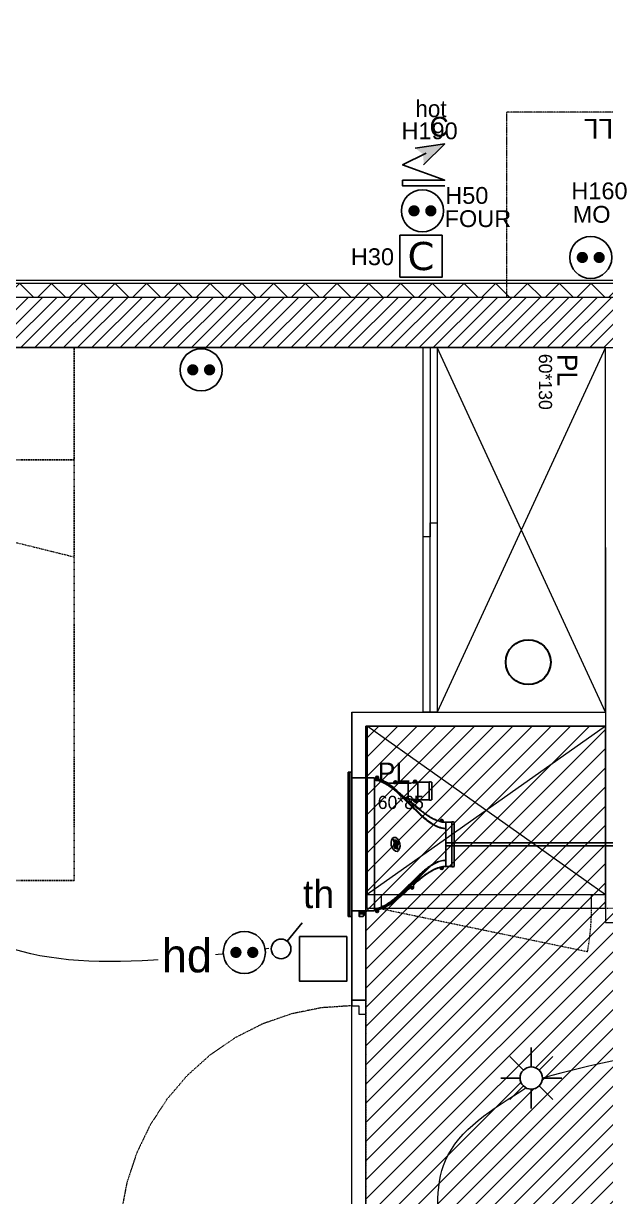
# Model space of a CAD drawing. Header units: centimetres. Extents: x 2191 to 12545, y -680 to 18662.
# Drawn here: x 8053.5 to 8261, y 7758.7 to 8177 of the extents above; entities that cross this region are included whole.
import ezdxf

# ---------------------------------------------------------------- set-up
doc = ezdxf.new("R2010")
doc.units = ezdxf.units.CM
for name, pattern in [('Style de ligne -1', [0.41664, 0.20828, -0.20836]), ('Style de ligne -13', [0.147638, 0.098425, -0.049213]), ('Style de ligne -18', [0.164042, 0.054681, -0.109361]), ('VW-01', [0.41656, 0.20828, -0.20828])]:
    doc.linetypes.add(name, pattern=pattern)
for name, color, linetype in [('B Faux plafonds', 252, 'Continuous'), ('B Faux plafonds_Hatch', 252, 'Continuous'), ('B GÈnÈral_Hatch', 252, 'Continuous'), ('B Général', 252, 'Continuous'), ('C ANNOTATIONS-prestations', 252, 'Continuous'), ('D SURFACES-shab', 252, 'Continuous'), ('prlm-CHAUFF', 4, 'Continuous')]:
    doc.layers.add(name, color=color, linetype=linetype)
doc.layers.add('prlm-ELEC-CFO', color=1, linetype='Continuous', lineweight=25)
doc.styles.add('Arial', font='arial.ttf')
doc.styles.add('Eurostile', font='Eurosti.TTF')
doc.styles.add('prlm-elec-cfo', font='comic.ttf', dxfattribs={"height": 12})
doc.styles.get("Standard").update_dxf_attribs({"font": 'isocp.shx', "height": 15})

# ---------------------------------------------------------------- blocks, each defined once
blk = doc.blocks.new('xi.SA')
at = {"layer": 'prlm-ELEC-CFO', "color": 0}
blk.add_lwpolyline([(0.2, -1.28), (5.5, 5.28)], dxfattribs=at)
blk.add_circle((-2, -4), 3.5, dxfattribs=at)
blk = doc.blocks.new('xi.PCHD')
at = {"color": 0, "lineweight": 5}
blk.add_wipeout([(-7.5, -7.5), (7.5, -7.5), (7.5, 7.5), (-7.5, 7.5)], dxfattribs=at).dxf.layer = 'prlm-ELEC-CFO'
at = {"layer": 'prlm-ELEC-CFO', "color": 0, "linetype": 'ByBlock', "lineweight": 5, "const_width": 2}
for points in [[(-4, 0, 1), (-2, 0, 1)], [(2, 0, 1), (4, 0, 1)]]:
    blk.add_lwpolyline(points, format="xyb", close=True, dxfattribs=at)
at = {"layer": 'prlm-ELEC-CFO', "color": 0, "linetype": 'ByBlock', "lineweight": -2}
blk.add_circle((0, 0), 7.5, dxfattribs=at)
blk = doc.blocks.new('xi.PC')
at = {"color": 0, "lineweight": 5}
blk.add_wipeout([(-7.5, -7.5), (7.5, -7.5), (7.5, 7.5), (-7.5, 7.5)], dxfattribs=at).dxf.layer = 'prlm-ELEC-CFO'
at = {"layer": 'prlm-ELEC-CFO', "color": 0, "linetype": 'ByBlock', "lineweight": 5, "const_width": 2}
for points in [[(-4, 0, 1), (-2, 0, 1)], [(2, 0, 1), (4, 0, 1)]]:
    blk.add_lwpolyline(points, format="xyb", close=True, dxfattribs=at)
at = {"layer": 'prlm-ELEC-CFO', "color": 0, "linetype": 'ByBlock', "lineweight": -2}
blk.add_circle((0, 0), 7.5, dxfattribs=at)
blk = doc.blocks.new('xi.SPOT')
at = {"color": 0, "lineweight": 5}
blk.add_wipeout([(-4, 0), (-2.83, -2.83), (0, -4), (2.83, -2.83), (4, 0), (2.83, 2.83), (0, 4), (-2.83, 2.83)], dxfattribs=at).dxf.layer = 'prlm-ELEC-CFO'
at = {"layer": 'prlm-ELEC-CFO', "color": 0, "linetype": 'ByBlock', "lineweight": -2, "flags": 128}
for points in [[(0, 10.88), (0, 4)], [(-7.69, 7.69), (-2.83, 2.83)], [(7.69, 7.69), (2.83, 2.83)], [(-10.88, 0), (-4, 0)], [(4, 0), (10.88, 0)], [(-2.83, -2.83), (-7.69, -7.69)], [(0, -4), (0, -10.88)], [(2.83, -2.83), (7.69, -7.69)]]:
    blk.add_lwpolyline(points, dxfattribs=at)
at = {"layer": 'prlm-ELEC-CFO', "color": 0, "linetype": 'ByBlock', "lineweight": -2}
blk.add_circle((0, 0), 4, dxfattribs=at)
blk = doc.blocks.new('xi.SF32')
at = {"layer": 'prlm-ELEC-CFO', "color": 0, "flags": 128}
blk.add_lwpolyline([(-7.5, -7.5), (7.5, -7.5), (7.5, 7.5), (-7.5, 7.5)], close=True, dxfattribs=at)
at = {"layer": 'prlm-ELEC-CFO', "color": 0, "linetype": 'ByBlock', "insert": (0, 0), "char_height": 10, "width": 11.36, "attachment_point": 5}
blk.add_mtext('{\\fVerdana|b0|i0|c0|p34;C}', dxfattribs=at)
blk = doc.blocks.new('xi.PCS')
at = {"color": 0, "lineweight": 5}
blk.add_wipeout([(-7.5, -7.5), (7.5, -7.5), (7.5, 7.5), (-7.5, 7.5)], dxfattribs=at).dxf.layer = 'prlm-ELEC-CFO'
at = {"layer": 'prlm-ELEC-CFO', "color": 0, "linetype": 'ByBlock', "lineweight": 5, "const_width": 2}
for points in [[(-4, 0, 1), (-2, 0, 1)], [(2, 0, 1), (4, 0, 1)]]:
    blk.add_lwpolyline(points, format="xyb", close=True, dxfattribs=at)
at = {"layer": 'prlm-ELEC-CFO', "color": 0, "linetype": 'ByBlock', "lineweight": -2}
blk.add_circle((0, 0), 7.5, dxfattribs=at)
blk = doc.blocks.new('xi.hot')
at = {"layer": 'prlm-ELEC-CFO', "lineweight": 5}
blk.add_hatch(color=0, dxfattribs=at).paths.add_polyline_path([(-3, 6), (-0.1, 3.7), (0, 0), (7.5, 7.5)])
at = {"layer": 'prlm-ELEC-CFO', "color": 0}
for points in [[(0.95, 4.23), (-7.5, 0), (7.5, -5.5), (-7.5, -5.5), (-7.5, -7.5), (7.5, -7.5)], [(-3, 6), (7.5, 7.5), (0, 0)]]:
    blk.add_lwpolyline(points, dxfattribs=at)
blk = doc.blocks.new('Placard 60.130')
at = {"layer": 'B Général', "color": 7, "linetype": 'Continuous', "lineweight": 5}
for p, q in [((65, 29.81), (-65, -30.19)), ((-65, 29.81), (65, -30.19))]:
    blk.add_line(p, q, dxfattribs=at)
at = {"layer": 'B Général', "color": 7, "linetype": 'Continuous', "lineweight": 5, "flags": 128}
blk.add_lwpolyline([(65, -30.19), (65, 29.81), (-65, 29.81), (-65, -30.19)], dxfattribs=at)
at = {"layer": 'B Général', "color": 252, "linetype": 'Continuous', "lineweight": 5, "true_color": 0x888888, "flags": 128}
blk.add_lwpolyline([(65, -30.19), (65, -35.19), (-65, -35.19), (-65, -30.19)], close=True, dxfattribs=at)
at = {"layer": 'B Général', "color": 7, "linetype": 'Continuous', "lineweight": 5, "flags": 128}
for points in [[(2.5, -32.69), (2.5, -35.19), (-65, -35.19), (-65, -32.69)], [(65, -30.19), (65, -32.69), (-2.5, -32.69), (-2.5, -30.19)]]:
    blk.add_lwpolyline(points, close=True, dxfattribs=at)
at = {"layer": 'B Général', "color": 7, "insert": (-62.76, 19.72), "char_height": 7.059, "attachment_point": 1, "line_spacing_factor": 0.894142, "style": 'Eurostile'}
blk.add_mtext('PL', dxfattribs=at)
at = {"layer": 'C ANNOTATIONS-prestations', "insert": (-62.76, 8.36), "char_height": 4.706, "attachment_point": 4, "line_spacing_factor": 0.894142, "style": 'Eurostile'}
blk.add_mtext('60*130', dxfattribs=at)
blk = doc.blocks.new('PL 60.85')
at = {"layer": 'B Général', "color": 7, "linetype": 'Continuous', "lineweight": 5}
for p, q in [((-42.5, 42.83), (42.5, -17.27)), ((42.5, 42.73), (-42.5, -17.27))]:
    blk.add_line(p, q, dxfattribs=at)
at = {"layer": 'B Général', "color": 7, "linetype": 'Style de ligne -1', "lineweight": 5}
blk.add_line((36.08, -37.76), (-38.5, -22.27), dxfattribs=at)
at = {"layer": 'B Général', "color": 7, "linetype": 'Continuous', "lineweight": 5, "flags": 128}
for points in [[(42.5, -17.27), (42.5, 42.73), (-42.5, 42.73), (-42.5, -17.27)], [(-37.5, -17.27), (-37.5, -22.27), (-42.5, -22.27), (-42.5, -17.27)], [(42.5, -17.27), (42.5, -22.27), (37.5, -22.27), (37.5, -17.27)]]:
    blk.add_lwpolyline(points, close=True, dxfattribs=at)
at = {"layer": 'B Général', "color": 252, "linetype": 'Continuous', "lineweight": 5, "true_color": 0x888888, "flags": 128}
blk.add_lwpolyline([(42.5, -17.27), (42.5, -22.27), (-42.5, -22.27), (-42.5, -17.27)], close=True, dxfattribs=at)
at = {"layer": 'B Général', "color": 7, "linetype": 'Style de ligne -1', "lineweight": 5}
blk.add_arc((-47.5, -22.27), 85, 349.5013, 360, dxfattribs=at)
at = {"layer": 'B Général', "color": 7, "insert": (-38.72, 29.74), "char_height": 7.059, "attachment_point": 1, "line_spacing_factor": 0.894142, "style": 'Eurostile'}
blk.add_mtext('PL', dxfattribs=at)
at = {"layer": 'C ANNOTATIONS-prestations', "insert": (-38.72, 15.5), "char_height": 4.706, "attachment_point": 4, "line_spacing_factor": 0.894142, "style": 'Eurostile'}
blk.add_mtext('60*85', dxfattribs=at)
blk = doc.blocks.new('Groupe-127-1')
at = {"layer": 'B Général', "color": 7, "linetype": 'VW-01', "lineweight": 5}
blk.add_line((70, -114.99), (-70, -80.35), dxfattribs=at)
at = {"layer": 'B Général', "linetype": 'VW-01', "flags": 128}
for points in [[(-70, 35), (70, 35), (70, -155), (-70, -155)], [(-70, -114.99), (70, -114.99), (70, -155), (-70, -155)]]:
    blk.add_lwpolyline(points, close=True, dxfattribs=at)

msp = doc.modelspace()

# ---------------------------------------------------------------- hatches: boundary and pattern name
at = {"layer": 'B Faux plafonds_Hatch', "linetype": 'Continuous', "lineweight": 5, "true_color": 0xaaaaaa}
h = msp.add_hatch(dxfattribs=at)
h.set_pattern_fill('F_P__SOFFITE', color=253, style=0, pattern_type=2)
h.set_pattern_definition([(45, (8286.532, 7540.689), (-3.527778, 3.30729), [])])
h.paths.add_polyline_path([(8266, 7990.12), (8266, 7861.42), (8261, 7861.42), (8261, 7926.42), (8175.54, 7926.42), (8175.54, 7730.72), (8402.69, 7730.72), (8402.69, 7695.72), (8333.69, 7695.72), (8333.69, 7540.18), (8388.69, 7540.18), (8388.69, 7447.18), (8333.69, 7447.18), (8333.69, 7354.18), (8559.69, 7354.18), (8559.69, 7856.42), (8411.69, 7856.42), (8411.69, 7990.12)])
at = {"layer": 'B GÈnÈral_Hatch', "linetype": 'Continuous', "lineweight": 5, "true_color": 0x808080}
h = msp.add_hatch(dxfattribs=at)
h.set_pattern_fill('02_ISOLANT', color=8, style=0, pattern_type=2)
h.set_pattern_definition([(45, (-631.107, 4809.0284), (-5.656854, 5.656854), []), (135, (-631.107, 4809.0284), (5.656854, 5.656854), [])])
h.paths.add_polyline_path([(7821.38, 8084.42), (7821.38, 8079.42), (8345.69, 8079.42), (8345.69, 8084.42)])
at = {"layer": 'B GÈnÈral_Hatch', "linetype": 'Continuous', "lineweight": 5}
h = msp.add_hatch(dxfattribs=at)
h.set_pattern_fill('50_BETON', style=0, pattern_type=2)
h.set_pattern_definition([(45, (-631.1073, 4809.0284), (2.4253472, -2.6458333), [])])
h.paths.add_polyline_path([(8411.69, 8061.42), (8411.69, 8079.42), (7811.38, 8079.42), (7811.38, 8061.42)])

# ---------------------------------------------------------------- linework, layer by layer
at = {"layer": 'B Faux plafonds', "color": 7, "linetype": 'VW-01', "lineweight": 5, "flags": 128}
msp.add_lwpolyline([(8266, 7990.12), (8266, 7861.42), (8261, 7861.42), (8261, 7926.42), (8175.54, 7926.42), (8175.54, 7730.72), (8402.69, 7730.72), (8402.69, 7695.72), (8333.69, 7695.72), (8333.69, 7540.18), (8388.69, 7540.18), (8388.69, 7447.18), (8333.69, 7447.18), (8333.69, 7354.18), (8559.69, 7354.18), (8559.69, 7856.42), (8411.69, 7856.42), (8411.69, 7990.12)], close=True, dxfattribs=at)
at = {"layer": 'B Général', "color": 7, "linetype": 'Style de ligne -13', "lineweight": 5}
for p, q in [((8285.69, 8145.42), (8225.69, 8145.42)), ((8225.69, 8145.42), (8225.69, 8085.42)), ((8225.69, 8085.42), (8285.69, 8085.42))]:
    msp.add_line(p, q, dxfattribs=at)
at = {"layer": 'B Général', "color": 7, "linetype": 'Continuous', "lineweight": 5}
for p, q in [((7821.38, 8085.42), (8345.69, 8085.42)), ((7821.38, 8084.42), (8345.69, 8084.42)), ((7821.38, 8079.42), (8411.69, 8079.42)), ((7821.38, 8079.42), (8345.69, 8079.42)), ((7821.38, 8061.42), (8411.69, 8061.42)), ((8261, 7990.12), (8261, 7931.42)), ((8170.54, 7931.42), (8170.54, 7828.72)), ((8170.54, 7931.42), (8261, 7931.42)), ((8175.54, 7926.42), (8175.54, 7828.72)), ((8175.54, 7926.42), (8261, 7926.42)), ((8261, 7926.42), (8261, 7858.92)), ((8170.54, 7828.72), (8175.54, 7828.72))]:
    msp.add_line(p, q, dxfattribs=at)
at = {"layer": 'B Général', "color": 7, "linetype": 'Continuous', "lineweight": 13}
for p, q in [((7821.38, 8085.42), (8345.69, 8085.42)), ((7821.38, 8079.42), (8345.69, 8079.42)), ((8261, 7990.12), (8261, 7858.92)), ((8170.54, 7931.42), (8170.54, 7828.72)), ((8170.54, 7931.42), (8261, 7931.42)), ((8175.54, 7926.42), (8175.54, 7828.72)), ((8175.54, 7926.42), (8261, 7926.42))]:
    msp.add_line(p, q, dxfattribs=at)
at = {"layer": 'B Général', "color": 7, "linetype": 'Continuous', "lineweight": 18}
for p, q in [((7821.38, 8079.42), (8411.69, 8079.42)), ((7821.38, 8061.42), (8411.69, 8061.42))]:
    msp.add_line(p, q, dxfattribs=at)
at = {"layer": 'B Général', "color": 7, "linetype": 'Style de ligne -13', "lineweight": 5, "flags": 128}
msp.add_lwpolyline([(8225.69, 8085.42), (8225.69, 8079.42), (8285.69, 8079.42), (8285.69, 8085.42)], dxfattribs=at)
at = {"layer": 'B Général', "color": 7, "linetype": 'Continuous', "lineweight": 5, "flags": 128}
msp.add_lwpolyline([(8170.54, 7828.72), (8170.54, 7826.72), (8173.04, 7826.72), (8173.04, 7823.72), (8175.54, 7823.72), (8175.54, 7828.72), (8175.54, 7828.72), (8175.54, 7828.72), (8171.26, 7828.72), (8171.26, 7828.72)], close=True, dxfattribs=at)
at = {"layer": 'B Général', "linetype": 'Style de ligne -18', "lineweight": 5, "flags": 128}
msp.add_lwpolyline([(8170.54, 7826.72), (8159.71, 7825.99), (8149.06, 7823.82), (8138.78, 7820.25), (8129.04, 7815.33), (8120.02, 7809.15), (8111.85, 7801.82), (8104.69, 7793.46), (8098.66, 7784.22), (8093.86, 7774.25), (8090.37, 7763.72), (8088.25, 7752.81), (8087.54, 7741.72)], dxfattribs=at)
at = {"layer": 'D SURFACES-shab', "color": 1, "lineweight": 18, "true_color": 0xff0000, "flags": 128}
msp.add_lwpolyline([(8186.69, 8558.51), (7821.38, 8558.51), (7821.38, 8085.42), (8345.69, 8085.42), (8345.69, 8145.42), (8405.69, 8145.42), (8405.69, 8328.92), (8344.69, 8328.92), (8344.69, 8358.92), (8186.69, 8358.92)], close=True, dxfattribs=at)
at = {"layer": 'D SURFACES-shab', "lineweight": 18, "flags": 128}
for points in [[(7821.38, 8061.42), (7821.38, 7730.72), (8170.54, 7730.72), (8170.54, 7931.42), (8261, 7931.42), (8261, 8061.42)], [(8559.38, 7730.72), (8175.54, 7730.72), (8175.54, 7926.42), (8261, 7926.42), (8261, 7856.42), (8559.38, 7856.42)]]:
    msp.add_lwpolyline(points, close=True, dxfattribs=at)
at = {"layer": 'prlm-CHAUFF', "ltscale": 50}
for p, q in [((8169.28, 7910.01), (8169.77, 7910.01)), ((8169.28, 7910.01), (8169.28, 7858.51)), ((8169.28, 7908.01), (8169.28, 7860.51)), ((8169.28, 7908.01), (8169.29, 7908.01)), ((8169.29, 7907.98), (8169.28, 7908.01)), ((8169.29, 7860.51), (8169.29, 7908.01)), ((8169.3, 7908.01), (8169.3, 7860.51)), ((8169.3, 7908.01), (8169.32, 7908.01)), ((8169.32, 7907.94), (8169.3, 7908.01)), ((8169.32, 7860.51), (8169.32, 7908.01)), ((8169.35, 7908.01), (8169.35, 7860.51)), ((8169.35, 7908.01), (8169.38, 7908.01)), ((8169.38, 7907.9), (8169.35, 7908.01)), ((8169.38, 7860.51), (8169.38, 7908.01)), ((8169.42, 7908.01), (8169.42, 7860.51)), ((8169.42, 7908.01), (8169.47, 7908.01)), ((8169.47, 7907.85), (8169.42, 7908.01)), ((8169.47, 7860.51), (8169.47, 7908.01)), ((8169.52, 7908.01), (8169.52, 7860.51)), ((8169.52, 7908.01), (8169.59, 7908.01)), ((8169.59, 7907.81), (8169.52, 7908.01)), ((8169.59, 7860.51), (8169.59, 7908.01)), ((8169.77, 7858.51), (8169.77, 7910.01)), ((8169.77, 7910.01), (8169.85, 7910.01)), ((8170.58, 7910.01), (8169.85, 7910.01)), ((8169.85, 7910.01), (8169.85, 7858.51)), ((8170.58, 7858.51), (8170.58, 7910.01)), ((8178.58, 7907.96), (8170.58, 7907.96)), ((8178.58, 7860.56), (8178.58, 7907.96)), ((8179, 7907.62), (8179.08, 7907.61)), ((8179.08, 7907.61), (8179.08, 7908.06)), ((8179.42, 7908.01), (8179.42, 7908.11)), ((8179.42, 7908.11), (8179.53, 7908.11)), ((8179.53, 7908.01), (8179.42, 7908.01)), ((8179.53, 7908.21), (8179.63, 7908.21)), ((8179.53, 7908.11), (8179.53, 7908.21)), ((8179.53, 7907.9), (8179.53, 7908.01)), ((8179.63, 7907.9), (8179.53, 7907.9)), ((8179.63, 7908.21), (8179.63, 7908.11)), ((8179.63, 7908.11), (8179.74, 7908.11)), ((8179.74, 7908.01), (8179.63, 7908.01)), ((8179.63, 7908.01), (8179.63, 7907.9)), ((8179.74, 7908.11), (8179.74, 7908.01)), ((8180.08, 7908.06), (8180.08, 7907.44)), ((8185.92, 7906.51), (8186.03, 7906.51)), ((8185.92, 7906.41), (8185.92, 7906.51)), ((8186.03, 7906.61), (8186.13, 7906.61)), ((8186.03, 7906.51), (8186.03, 7906.61)), ((8186.13, 7906.61), (8186.13, 7906.51)), ((8186.13, 7906.51), (8186.24, 7906.51)), ((8186.24, 7906.51), (8186.24, 7906.41)), ((8192.58, 7906.11), (8192.58, 7906.66)), ((8192.92, 7906.61), (8192.92, 7906.71)), ((8192.92, 7906.71), (8193.03, 7906.71)), ((8193.03, 7906.61), (8192.92, 7906.61)), ((8193.03, 7906.81), (8193.13, 7906.81)), ((8193.03, 7906.71), (8193.03, 7906.81)), ((8193.03, 7906.5), (8193.03, 7906.61)), ((8193.13, 7906.5), (8193.03, 7906.5)), ((8193.13, 7906.81), (8193.13, 7906.71)), ((8193.13, 7906.71), (8193.24, 7906.71)), ((8193.13, 7906.61), (8193.13, 7906.5)), ((8193.24, 7906.61), (8193.13, 7906.61)), ((8193.24, 7906.71), (8193.24, 7906.61)), ((8193.58, 7906.66), (8193.58, 7906.22)), ((8198.18, 7900.01), (8198.18, 7906.51)), ((8183.46, 7906.06), (8185.58, 7906.06)), ((8183.46, 7906.06), (8185.58, 7906.06)), ((8185.58, 7905.91), (8185.58, 7906.46)), ((8186.58, 7905.91), (8185.58, 7905.91)), ((8186.03, 7906.41), (8185.92, 7906.41)), ((8186.03, 7906.3), (8186.03, 7906.41)), ((8186.13, 7906.3), (8186.03, 7906.3)), ((8186.24, 7906.41), (8186.13, 7906.41)), ((8186.13, 7906.41), (8186.13, 7906.3)), ((8186.58, 7906.46), (8186.58, 7905.91)), ((8186.58, 7906.06), (8190.58, 7906.06)), ((8186.58, 7906.06), (8190.58, 7906.06)), ((8190.58, 7906.06), (8190.58, 7900.46)), ((8192.64, 7906.11), (8192.58, 7906.11)), ((8193.58, 7906.22), (8192.64, 7906.11)), ((8194.08, 7900.11), (8194.08, 7906.41)), ((8198.18, 7906.41), (8194.08, 7906.41)), ((8198.18, 7906.41), (8194.08, 7906.41)), ((8199.08, 7906.41), (8199.08, 7900.11)), ((8190.42, 7900.46), (8190.58, 7900.46)), ((8190.42, 7900.46), (8192.58, 7898.39)), ((8192.58, 7898.39), (8190.42, 7900.46)), ((8190.42, 7900.46), (8190.58, 7900.46)), ((8192.58, 7900.41), (8192.64, 7900.41)), ((8192.58, 7899.86), (8192.58, 7900.41)), ((8192.64, 7900.41), (8193.58, 7900.29)), ((8192.92, 7899.81), (8192.92, 7899.91)), ((8192.92, 7899.91), (8193.03, 7899.91)), ((8193.03, 7899.81), (8192.92, 7899.81)), ((8193.03, 7900.01), (8193.13, 7900.01)), ((8193.03, 7899.91), (8193.03, 7900.01)), ((8193.03, 7899.7), (8193.03, 7899.81)), ((8193.13, 7899.7), (8193.03, 7899.7)), ((8193.13, 7900.01), (8193.13, 7899.91)), ((8193.13, 7899.91), (8193.24, 7899.91)), ((8193.24, 7899.81), (8193.13, 7899.81)), ((8193.13, 7899.81), (8193.13, 7899.7)), ((8193.24, 7899.91), (8193.24, 7899.81)), ((8193.58, 7900.29), (8193.58, 7899.86)), ((8198.18, 7900.11), (8194.08, 7900.11)), ((8198.18, 7900.11), (8194.08, 7900.11)), ((8199.06, 7893.66), (8199.06, 7893.66)), ((8202.08, 7892.71), (8202.08, 7892.41)), ((8202.08, 7892.41), (8202.76, 7892.21)), ((8202.42, 7892.66), (8202.42, 7892.76)), ((8202.42, 7892.76), (8202.53, 7892.76)), ((8202.53, 7892.66), (8202.42, 7892.66)), ((8202.53, 7892.87), (8202.63, 7892.87)), ((8202.53, 7892.76), (8202.53, 7892.87)), ((8202.53, 7892.56), (8202.53, 7892.66)), ((8202.63, 7892.56), (8202.53, 7892.56)), ((8202.63, 7892.87), (8202.63, 7892.76)), ((8202.63, 7892.76), (8202.74, 7892.76)), ((8202.63, 7892.66), (8202.63, 7892.56)), ((8202.74, 7892.66), (8202.63, 7892.66)), ((8202.74, 7892.76), (8202.74, 7892.66)), ((8203.08, 7892.16), (8202.76, 7892.21)), ((8203.08, 7892.16), (8203.08, 7892.71)), ((8204.08, 7889.93), (8204.08, 7892.16)), ((8206.18, 7892.16), (8204.08, 7892.16)), ((8204.08, 7892.16), (8206.18, 7892.16)), ((8204.08, 7878.59), (8204.08, 7889.93)), ((8206.18, 7892.26), (8206.18, 7876.26)), ((8207.08, 7892.16), (8207.08, 7876.36)), ((8204.08, 7884.76), (8337.46, 7884.76)), ((8204.08, 7883.76), (8338.46, 7883.76)), ((8204.08, 7876.36), (8204.08, 7878.59)), ((8199.06, 7874.85), (8199.06, 7874.88)), ((8199.6, 7875.14), (8199.6, 7875.17)), ((8202.08, 7876.1), (8202.76, 7876.3)), ((8202.08, 7875.8), (8202.08, 7876.1)), ((8202.42, 7875.75), (8202.42, 7875.85)), ((8202.42, 7875.85), (8202.53, 7875.85)), ((8202.53, 7875.75), (8202.42, 7875.75)), ((8202.53, 7875.96), (8202.63, 7875.96)), ((8202.53, 7875.85), (8202.53, 7875.96)), ((8202.53, 7875.64), (8202.53, 7875.75)), ((8202.63, 7875.64), (8202.53, 7875.64)), ((8202.63, 7875.96), (8202.63, 7875.85)), ((8202.63, 7875.85), (8202.74, 7875.85)), ((8202.63, 7875.75), (8202.63, 7875.64)), ((8202.74, 7875.75), (8202.63, 7875.75)), ((8202.74, 7875.85), (8202.74, 7875.75)), ((8202.76, 7876.3), (8203.08, 7876.35)), ((8203.08, 7876.35), (8203.08, 7875.8)), ((8206.18, 7876.36), (8204.08, 7876.36)), ((8204.08, 7876.36), (8206.18, 7876.36)), ((8191.58, 7869.43), (8192.58, 7870.43)), ((8191.58, 7868.82), (8191.58, 7869.43)), ((8191.92, 7868.77), (8191.92, 7868.87)), ((8191.92, 7868.87), (8192.03, 7868.87)), ((8192.03, 7868.97), (8192.13, 7868.97)), ((8192.03, 7868.87), (8192.03, 7868.97)), ((8192.13, 7868.97), (8192.13, 7868.87)), ((8192.13, 7868.87), (8192.24, 7868.87)), ((8192.24, 7868.87), (8192.24, 7868.77)), ((8192.58, 7870.43), (8192.58, 7868.82)), ((8192.03, 7868.77), (8191.92, 7868.77)), ((8192.03, 7868.66), (8192.03, 7868.77)), ((8192.13, 7868.66), (8192.03, 7868.66)), ((8192.24, 7868.77), (8192.13, 7868.77)), ((8192.13, 7868.77), (8192.13, 7868.66)), ((8169.28, 7860.51), (8169.29, 7860.53)), ((8169.29, 7860.51), (8169.28, 7860.51)), ((8169.3, 7860.51), (8169.32, 7860.57)), ((8169.32, 7860.51), (8169.3, 7860.51)), ((8169.35, 7860.51), (8169.38, 7860.62)), ((8169.38, 7860.51), (8169.35, 7860.51)), ((8169.42, 7860.51), (8169.47, 7860.66)), ((8169.47, 7860.51), (8169.42, 7860.51)), ((8169.52, 7860.51), (8169.59, 7860.71)), ((8169.59, 7860.51), (8169.52, 7860.51)), ((8178.58, 7860.56), (8170.58, 7860.56)), ((8173.15, 7860.56), (8173.18, 7860.52)), ((8173.18, 7860.56), (8173.18, 7860.19)), ((8175, 7860.19), (8175.24, 7860.56)), ((8175.05, 7860.07), (8175.39, 7860.56)), ((8179, 7860.89), (8179.08, 7860.9)), ((8179.08, 7860.46), (8179.08, 7860.9)), ((8179.42, 7860.41), (8179.42, 7860.51)), ((8179.42, 7860.51), (8179.53, 7860.51)), ((8179.53, 7860.61), (8179.63, 7860.61)), ((8179.53, 7860.51), (8179.53, 7860.61)), ((8179.63, 7860.61), (8179.63, 7860.51)), ((8179.63, 7860.51), (8179.74, 7860.51)), ((8179.74, 7860.51), (8179.74, 7860.41)), ((8180.08, 7861.07), (8180.08, 7860.46)), ((8169.28, 7858.51), (8169.77, 7858.51)), ((8169.85, 7858.51), (8169.77, 7858.51)), ((8170.58, 7858.51), (8169.85, 7858.51)), ((8173.18, 7860.46), (8173.09, 7860.37)), ((8173.09, 7860.37), (8173.18, 7860.28)), ((8173.18, 7860.22), (8173.09, 7860.13)), ((8173.09, 7860.13), (8173.18, 7860.04)), ((8173.14, 7860.08), (8173.09, 7860.02)), ((8173.09, 7860.02), (8173.16, 7859.96)), ((8173.18, 7859.98), (8173.09, 7859.89)), ((8173.09, 7859.89), (8173.18, 7859.8)), ((8173.15, 7859.83), (8173.09, 7859.77)), ((8173.09, 7859.77), (8173.16, 7859.7)), ((8173.18, 7859.72), (8173.09, 7859.63)), ((8173.09, 7859.63), (8173.18, 7859.54)), ((8173.16, 7859.56), (8173.09, 7859.49)), ((8173.18, 7859.53), (8173.09, 7859.44)), ((8173.09, 7859.49), (8173.11, 7859.46)), ((8173.09, 7859.44), (8173.18, 7859.35)), ((8173.17, 7859.36), (8173.09, 7859.27)), ((8173.09, 7859.27), (8173.18, 7859.18)), ((8173.12, 7859.24), (8173.09, 7859.21)), ((8173.09, 7859.21), (8173.13, 7859.17)), ((8173.16, 7859.2), (8173.09, 7859.13)), ((8173.09, 7859.13), (8173.18, 7859.04)), ((8173.15, 7859.07), (8173.09, 7859)), ((8173.09, 7859), (8173.18, 7858.91)), ((8173.11, 7858.98), (8173.09, 7858.97)), ((8173.09, 7858.97), (8173.13, 7858.93)), ((8173.14, 7858.95), (8173.09, 7858.9)), ((8173.09, 7858.9), (8173.18, 7858.81)), ((8173.13, 7858.85), (8173.09, 7858.81)), ((8173.09, 7858.81), (8173.18, 7858.72)), ((8173.12, 7858.78), (8173.09, 7858.75)), ((8173.09, 7858.75), (8173.18, 7858.66)), ((8173.11, 7858.73), (8173.09, 7858.7)), ((8173.09, 7858.7), (8173.18, 7858.61)), ((8173.18, 7860.19), (8175, 7860.19)), ((8173.18, 7859.62), (8173.18, 7860.19)), ((8173.18, 7859.62), (8173.18, 7859.62)), ((8173.18, 7859.62), (8174.62, 7859.62)), ((8173.18, 7858.59), (8173.18, 7859.62)), ((8173.23, 7859.54), (8173.18, 7859.62)), ((8173.18, 7858.59), (8173.18, 7858.59)), ((8173.23, 7858.55), (8173.18, 7858.59)), ((8173.23, 7859.54), (8173.23, 7858.55)), ((8174.59, 7859.54), (8173.23, 7859.54)), ((8173.23, 7858.55), (8174.59, 7858.55)), ((8174.62, 7859.62), (8174.59, 7859.54)), ((8174.62, 7859.62), (8175, 7860.19)), ((8174.82, 7859.72), (8175.04, 7860.06)), ((8175.04, 7859.2), (8174.82, 7858.86)), ((8174.83, 7859.25), (8175.01, 7859.25)), ((8175, 7859.24), (8174.83, 7859.24)), ((8174.83, 7858.98), (8175, 7859.24)), ((8175.37, 7859.85), (8174.91, 7859.85)), ((8174.94, 7859.9), (8175.44, 7859.9)), ((8175, 7859.24), (8175.01, 7859.25)), ((8175.04, 7859.2), (8175, 7859.24)), ((8175.01, 7859.25), (8175.37, 7859.85)), ((8175.05, 7859.22), (8175.01, 7859.25)), ((8175.04, 7860.06), (8175.05, 7860.07)), ((8175.05, 7859.22), (8175.04, 7859.2)), ((8175.41, 7859.82), (8175.05, 7859.22)), ((8175.37, 7859.85), (8175.41, 7859.82)), ((8175.43, 7859.9), (8175.47, 7859.93)), ((8175.43, 7859.9), (8175.43, 7859.9)), ((8179.53, 7860.41), (8179.42, 7860.41)), ((8179.53, 7860.3), (8179.53, 7860.41)), ((8179.63, 7860.3), (8179.53, 7860.3)), ((8179.74, 7860.41), (8179.63, 7860.41)), ((8179.63, 7860.41), (8179.63, 7860.3))]:
    msp.add_line(p, q, dxfattribs=at)
for centre, radius in [((8179.58, 7908.06), 0.3), ((8179.58, 7908.06), 0.25), ((8186.08, 7906.46), 0.3), ((8186.08, 7906.46), 0.25), ((8193.08, 7906.66), 0.3), ((8193.08, 7906.66), 0.25), ((8193.08, 7899.86), 0.3), ((8193.08, 7899.86), 0.25), ((8202.58, 7892.71), 0.3), ((8202.58, 7892.71), 0.25), ((8202.58, 7875.8), 0.3), ((8202.58, 7875.8), 0.25), ((8192.08, 7868.82), 0.3), ((8192.08, 7868.82), 0.25), ((8179.58, 7860.46), 0.3), ((8179.58, 7860.46), 0.25)]:
    msp.add_circle(centre, radius, dxfattribs=at)
for centre, radius, start, end in [((8179.58, 7908.06), 0.5, 360, 180), ((8177.22, 7895.67), 12.12, 73.7263, 76.3852), ((8186.08, 7906.46), 0.5, 360, 180), ((8193.08, 7906.66), 0.5, 360, 180), ((8198.42, 7904.52), 2, 70.5755, 96.7441), ((8198.42, 7904.52), 2, 70.5755, 96.7441), ((8169.81, 7886.74), 23.65, 46.4099, 54.7501), ((8210.63, 7929), 35.1, 225.7111, 229.5265), ((8193.08, 7899.86), 0.5, 180, 360), ((8200.68, 7906.77), 11.66, 225.9701, 230.4245), ((8200.91, 7907.02), 11.99, 226.0326, 230.3619), ((8198.42, 7901.99), 2, 263.2559, 289.4245), ((8198.42, 7901.99), 2, 263.2559, 289.4245), ((8218.64, 7927.39), 39, 229.3887, 239.86), ((8218.64, 7927.39), 39, 229.3887, 239.8601), ((8208.75, 7911.17), 20.01, 241.0483, 242.7983), ((8208.75, 7911.17), 20.01, 241.0482, 242.7982), ((8205.05, 7903.77), 11.74, 242.3321, 255.441), ((8204.91, 7903.41), 11.35, 242.1374, 255.6929), ((8202.58, 7892.71), 0.5, 360, 180), ((8204.09, 7899.92), 7.77, 262.5456, 269.9423), ((8204.09, 7899.98), 7.82, 262.5763, 269.9264), ((8204.07, 7899.33), 7.17, 262.0923, 263.5448), ((8204.07, 7899.33), 7.17, 263.9053, 270.1157), ((8206.42, 7890.27), 2, 70.5755, 96.7441), ((8206.42, 7890.27), 2, 70.5755, 96.7441), ((8218.64, 7841.12), 39, 120.1399, 130.6113), ((8218.64, 7841.12), 39, 122.5506, 130.6113), ((8205.56, 7863.15), 13.43, 102.9954, 126.0824), ((8208.75, 7857.34), 20.01, 117.2018, 118.9518), ((8204.91, 7865.1), 11.35, 104.4106, 117.8626), ((8202.58, 7875.8), 0.5, 180, 360), ((8204.07, 7869.15), 7.25, 89.9215, 97.8382), ((8204.09, 7868.59), 7.77, 90.0577, 97.4544), ((8204.09, 7868.53), 7.82, 90.0736, 97.4237), ((8206.42, 7878.24), 2, 263.2559, 289.4245), ((8206.42, 7878.24), 2, 263.2559, 289.4245), ((8200.68, 7861.75), 11.66, 129.5755, 134.0299), ((8200.91, 7861.49), 11.99, 129.6381, 133.9674), ((8192.08, 7868.82), 0.5, 180, 360), ((8163.7, 7866.49), 13.43, 332.115, 333.7632), ((8163.35, 7866.62), 13.85, 331.9182, 334.0515), ((8164.54, 7865.97), 12.5, 323.7494, 325.0637), ((8175.5, 7858.37), 0.836, 144.1326, 149.2425), ((8175.69, 7859.53), 0.448, 124.6713, 135.4982), ((8176.03, 7859.5), 0.703, 143.033, 152.9325), ((8164.54, 7865.97), 12.5, 331.3177, 331.5903), ((8179.58, 7860.46), 0.5, 180, 360)]:
    msp.add_arc(centre, radius, start, end, dxfattribs=at)
msp.add_ellipse((8186.13, 7884.26), major_axis=(0.57, -2.49), ratio=0.600775, dxfattribs=at)
for points, knots in [([(8178.58, 7907.65), (8178.86, 7907.64), (8179.13, 7907.61), (8179.77, 7907.51), (8180.13, 7907.42), (8181.19, 7907.1), (8181.87, 7906.8), (8183.18, 7906.08), (8183.8, 7905.68), (8184.99, 7904.81), (8185.56, 7904.35), (8186.12, 7903.87)], [0.0331631, 0.0331631, 0.0331631, 0.0331631, 0.125, 0.125, 0.25, 0.25, 0.5, 0.5, 0.75, 0.75, 1, 1, 1, 1]), ([(8204.08, 7889.93), (8203.91, 7889.93), (8203.74, 7889.93), (8203.4, 7889.96), (8203.23, 7889.98), (8202.73, 7890.05), (8202.4, 7890.12), (8201.74, 7890.31), (8201.42, 7890.42), (8200.79, 7890.67), (8200.48, 7890.81), (8199.58, 7891.26), (8199.01, 7891.6), (8197.92, 7892.33), (8197.39, 7892.72), (8195.85, 7893.95), (8194.88, 7894.83), (8192.97, 7896.64), (8192.04, 7897.57), (8190.18, 7899.44), (8189.25, 7900.38), (8187.35, 7902.21), (8186.38, 7903.1), (8184.85, 7904.33), (8184.33, 7904.73), (8183.52, 7905.29), (8183.24, 7905.47), (8182.67, 7905.81), (8182.38, 7905.97), (8181.49, 7906.43), (8180.89, 7906.68), (8179.94, 7906.96), (8179.61, 7907.03), (8179.05, 7907.11), (8178.82, 7907.14), (8178.58, 7907.15)], [0, 0, 0, 0, 0.015625, 0.015625, 0.03125, 0.03125, 0.0625, 0.0625, 0.09375, 0.09375, 0.125, 0.125, 0.1875, 0.1875, 0.25, 0.25, 0.375, 0.375, 0.5, 0.5, 0.625, 0.625, 0.75, 0.75, 0.8125, 0.8125, 0.84375, 0.84375, 0.875, 0.875, 0.9375, 0.9375, 0.96875, 0.96875, 0.9907189, 0.9907189, 0.9907189, 0.9907189]), ([(8180.08, 7907.45), (8180.38, 7907.38), (8180.67, 7907.3), (8181.11, 7907.15), (8181.25, 7907.1), (8181.54, 7906.99), (8181.68, 7906.94), (8182.11, 7906.76), (8182.38, 7906.63), (8182.93, 7906.35), (8183.19, 7906.21), (8183.46, 7906.06)], [0, 0, 0, 0, 0.25, 0.25, 0.375, 0.375, 0.5, 0.5, 0.75, 0.75, 1, 1, 1, 1]), ([(8183.46, 7906.06), (8183.18, 7906.22), (8182.9, 7906.37), (8182.32, 7906.66), (8182.03, 7906.79), (8181.43, 7907.04), (8181.13, 7907.15), (8180.75, 7907.27), (8180.68, 7907.29), (8180.61, 7907.31)], [0, 0, 0, 0, 0.25, 0.25, 0.5, 0.5, 0.75, 0.75, 0.8062429, 0.8062429, 0.8062429, 0.8062429]), ([(8187.84, 7902.3), (8189.09, 7901.1), (8190.29, 7899.85), (8192.68, 7897.36), (8193.88, 7896.11), (8195.75, 7894.32), (8196.39, 7893.75), (8197.71, 7892.65), (8198.4, 7892.12), (8199.49, 7891.41), (8199.87, 7891.19), (8200.65, 7890.78), (8201.06, 7890.59), (8201.89, 7890.28), (8202.32, 7890.15), (8202.97, 7890.02), (8203.19, 7889.98), (8203.53, 7889.95), (8203.64, 7889.94), (8203.86, 7889.93), (8203.97, 7889.93), (8204.08, 7889.93)], [0, 0, 0, 0, 0.25, 0.25, 0.5, 0.5, 0.625, 0.625, 0.75, 0.75, 0.8125, 0.8125, 0.875, 0.875, 0.9375, 0.9375, 0.96875, 0.96875, 0.984375, 0.984375, 1, 1, 1, 1]), ([(8187.84, 7902.3), (8188.11, 7902.07), (8188.37, 7901.84), (8188.88, 7901.43), (8189.13, 7901.24), (8189.61, 7900.89), (8189.83, 7900.75), (8190.11, 7900.58), (8190.2, 7900.54), (8190.34, 7900.47), (8190.39, 7900.46), (8190.42, 7900.46)], [0, 0, 0, 0, 0.25, 0.25, 0.5, 0.5, 0.75, 0.75, 0.875, 0.875, 1, 1, 1, 1]), ([(8200.04, 7893.16), (8199.7, 7893.32), (8198.99, 7893.69), (8197.93, 7894.33), (8196.85, 7895.09), (8195.76, 7895.91), (8194.68, 7896.79), (8193.39, 7897.91), (8192.04, 7899.12), (8191.01, 7900.06), (8190.58, 7900.46)], [0.1568082, 0.1568082, 0.1568082, 0.1568082, 0.2305418, 0.3149874, 0.4025619, 0.4929385, 0.5856877, 0.6803551, 0.8317746, 0.9509578, 0.9509578, 0.9509578, 0.9509578]), ([(8185.21, 7886.19), (8185.93, 7885.47), (8186.02, 7885.09), (8185.98, 7884.71), (8185.92, 7884.09), (8185.51, 7883.45), (8186.09, 7882.71)], [0, 0, 0, 0, 0.389075, 0.389075, 0.389075, 1, 1, 1, 1]), ([(8186.25, 7885.88), (8186.97, 7885.16), (8187.07, 7884.78), (8187.02, 7884.39), (8186.96, 7883.78), (8186.56, 7883.14), (8187.13, 7882.4)], [0, 0, 0, 0, 0.389075, 0.389075, 0.389075, 1, 1, 1, 1]), ([(8204.08, 7878.59), (8203.91, 7878.58), (8203.74, 7878.58), (8203.39, 7878.55), (8203.22, 7878.53), (8202.72, 7878.45), (8202.38, 7878.37), (8201.72, 7878.18), (8201.4, 7878.06), (8200.77, 7877.79), (8200.46, 7877.64), (8199.57, 7877.16), (8199, 7876.8), (8197.92, 7876.02), (8197.4, 7875.61), (8195.88, 7874.33), (8194.92, 7873.41), (8193.04, 7871.53), (8192.12, 7870.57), (8190.27, 7868.65), (8189.35, 7867.69), (8187.45, 7865.82), (8186.48, 7864.92), (8184.94, 7863.67), (8184.41, 7863.27), (8183.58, 7862.71), (8183.3, 7862.53), (8182.73, 7862.18), (8182.43, 7862.02), (8181.53, 7861.57), (8180.92, 7861.32), (8179.95, 7861.05), (8179.63, 7860.98), (8179.06, 7860.9), (8178.82, 7860.87), (8178.58, 7860.86)], [0, 0, 0, 0, 0.015625, 0.015625, 0.03125, 0.03125, 0.0625, 0.0625, 0.09375, 0.09375, 0.125, 0.125, 0.1875, 0.1875, 0.25, 0.25, 0.375, 0.375, 0.5, 0.5, 0.625, 0.625, 0.75, 0.75, 0.8125, 0.8125, 0.84375, 0.84375, 0.875, 0.875, 0.9375, 0.9375, 0.96875, 0.96875, 0.9908046, 0.9908046, 0.9908046, 0.9908046]), ([(8178.58, 7861.36), (8178.82, 7861.37), (8179.05, 7861.4), (8179.61, 7861.48), (8179.94, 7861.56), (8180.89, 7861.83), (8181.49, 7862.08), (8182.38, 7862.54), (8182.67, 7862.7), (8183.24, 7863.05), (8183.52, 7863.23), (8184.33, 7863.78), (8184.86, 7864.18), (8186.38, 7865.42), (8187.35, 7866.31), (8189.25, 7868.14), (8190.18, 7869.07), (8192.04, 7870.94), (8192.97, 7871.87), (8194.88, 7873.69), (8195.85, 7874.57), (8197.39, 7875.79), (8197.92, 7876.18), (8199.01, 7876.91), (8199.58, 7877.25), (8200.48, 7877.71), (8200.79, 7877.85), (8201.42, 7878.1), (8201.74, 7878.21), (8202.4, 7878.39), (8202.73, 7878.46), (8203.23, 7878.54), (8203.4, 7878.55), (8203.74, 7878.58), (8203.91, 7878.58), (8204.08, 7878.59)], [0.0092808, 0.0092808, 0.0092808, 0.0092808, 0.03125, 0.03125, 0.0625, 0.0625, 0.125, 0.125, 0.15625, 0.15625, 0.1875, 0.1875, 0.25, 0.25, 0.375, 0.375, 0.5, 0.5, 0.625, 0.625, 0.75, 0.75, 0.8125, 0.8125, 0.875, 0.875, 0.90625, 0.90625, 0.9375, 0.9375, 0.96875, 0.96875, 0.984375, 0.984375, 1, 1, 1, 1]), ([(8192.58, 7869.87), (8192.94, 7870.2), (8193.72, 7870.89), (8194.93, 7871.93), (8196.12, 7872.88), (8197.2, 7873.68), (8198.17, 7874.33), (8199.1, 7874.89), (8199.73, 7875.21), (8200.02, 7875.34)], [0.5730592, 0.5730592, 0.5730592, 0.5730592, 0.626259, 0.6884084, 0.7489718, 0.7930827, 0.8358988, 0.8773199, 0.9123747, 0.9123747, 0.9123747, 0.9123747]), ([(8180.08, 7861.07), (8180.37, 7861.13), (8180.65, 7861.21), (8181.22, 7861.4), (8181.5, 7861.5), (8182.32, 7861.85), (8182.85, 7862.11), (8183.88, 7862.7), (8184.38, 7863.01), (8185.35, 7863.69), (8185.83, 7864.04), (8187.23, 7865.14), (8188.12, 7865.92), (8189.87, 7867.52), (8190.73, 7868.34), (8191.58, 7869.16)], [0, 0, 0, 0, 0.0625, 0.0625, 0.125, 0.125, 0.25, 0.25, 0.375, 0.375, 0.5, 0.5, 0.75, 0.75, 1, 1, 1, 1]), ([(8184.13, 7862.86), (8184.29, 7862.96), (8184.78, 7863.28), (8185.6, 7863.85), (8186.57, 7864.59), (8187.54, 7865.38), (8188.62, 7866.3), (8189.8, 7867.35), (8190.82, 7868.28), (8191.42, 7868.82), (8191.58, 7868.97)], [0.1694223, 0.1694223, 0.1694223, 0.1694223, 0.1906001, 0.2339285, 0.2787061, 0.3247019, 0.3716424, 0.4351709, 0.4991397, 0.523565, 0.523565, 0.523565, 0.523565]), ([(8175.44, 7859.9), (8175.44, 7859.9), (8175.44, 7859.91), (8175.45, 7859.92), (8175.46, 7859.93), (8175.46, 7859.93), (8175.47, 7859.95), (8175.47, 7859.96), (8175.48, 7859.97), (8175.48, 7859.98), (8175.49, 7859.99), (8175.49, 7860.01), (8175.49, 7860.02), (8175.5, 7860.04), (8175.5, 7860.06), (8175.5, 7860.07), (8175.5, 7860.09), (8175.5, 7860.11), (8175.5, 7860.14), (8175.5, 7860.17), (8175.5, 7860.21), (8175.5, 7860.26), (8175.49, 7860.3), (8175.48, 7860.36), (8175.47, 7860.41), (8175.46, 7860.47), (8175.45, 7860.52), (8175.45, 7860.54), (8175.44, 7860.55)], [0, 0, 0, 0, 0.0300773, 0.0600539, 0.0899314, 0.1197114, 0.1493956, 0.1789856, 0.2084831, 0.2378898, 0.2672073, 0.2964374, 0.3255817, 0.3546421, 0.3836203, 0.4125181, 0.4413372, 0.4700795, 0.4987468, 0.5532579, 0.6080368, 0.6630958, 0.7184471, 0.7741027, 0.8300742, 0.8863734, 0.9430116, 0.9677174, 0.9677174, 0.9677174, 0.9677174]), ([(8175.49, 7860.55), (8175.49, 7860.55), (8175.49, 7860.54), (8175.5, 7860.51), (8175.5, 7860.48), (8175.51, 7860.45), (8175.51, 7860.42), (8175.52, 7860.39), (8175.52, 7860.37), (8175.53, 7860.34), (8175.53, 7860.31), (8175.53, 7860.29), (8175.54, 7860.26), (8175.54, 7860.24), (8175.54, 7860.22), (8175.54, 7860.19), (8175.54, 7860.17), (8175.54, 7860.15), (8175.54, 7860.11), (8175.54, 7860.08), (8175.53, 7860.05), (8175.53, 7860.02), (8175.52, 7860), (8175.51, 7859.97), (8175.5, 7859.95), (8175.49, 7859.94), (8175.48, 7859.93), (8175.47, 7859.93)], [0.053874, 0.053874, 0.053874, 0.053874, 0.0607104, 0.0907643, 0.1206402, 0.1503557, 0.1799287, 0.2093776, 0.238721, 0.2679778, 0.2971672, 0.3263086, 0.3554219, 0.3845269, 0.4136437, 0.4427926, 0.4719939, 0.5012681, 0.5562327, 0.6110034, 0.6657154, 0.7205017, 0.7754929, 0.8308166, 0.8865967, 0.9429527, 1, 1, 1, 1]), ([(8175.54, 7860.02), (8175.54, 7860.02), (8175.54, 7860.03), (8175.55, 7860.04), (8175.55, 7860.05), (8175.55, 7860.07), (8175.56, 7860.08), (8175.56, 7860.1), (8175.56, 7860.11), (8175.57, 7860.13), (8175.57, 7860.14), (8175.57, 7860.16), (8175.57, 7860.18), (8175.57, 7860.21), (8175.57, 7860.24), (8175.57, 7860.28), (8175.56, 7860.32), (8175.56, 7860.37), (8175.55, 7860.42), (8175.54, 7860.47), (8175.53, 7860.52), (8175.53, 7860.55), (8175.52, 7860.55)], [0.1059402, 0.1059402, 0.1059402, 0.1059402, 0.1359504, 0.1694868, 0.202886, 0.2361704, 0.2693627, 0.3024859, 0.3355633, 0.3686184, 0.401675, 0.434757, 0.4678887, 0.5010941, 0.5629781, 0.6246926, 0.6863942, 0.7482374, 0.8103737, 0.8729511, 0.9361135, 0.9654522, 0.9654522, 0.9654522, 0.9654522]), ([(8174.59, 7858.55), (8174.62, 7858.57), (8174.64, 7858.6), (8174.67, 7858.71), (8174.68, 7858.78), (8174.68, 7858.9), (8174.68, 7858.95), (8174.67, 7859.05), (8174.67, 7859.1), (8174.64, 7859.27), (8174.62, 7859.4), (8174.59, 7859.54)], [0, 0, 0, 0, 0.25, 0.25, 0.5, 0.5, 0.625, 0.625, 0.75, 0.75, 1, 1, 1, 1]), ([(8174.78, 7859.61), (8174.78, 7859.61), (8174.78, 7859.61), (8174.78, 7859.62), (8174.78, 7859.62), (8174.78, 7859.63), (8174.78, 7859.64), (8174.79, 7859.64), (8174.79, 7859.65), (8174.79, 7859.66), (8174.8, 7859.68), (8174.81, 7859.7), (8174.82, 7859.71), (8174.82, 7859.72)], [0, 0, 0, 0, 0.061789, 0.122374, 0.182441, 0.242697, 0.303842, 0.366548, 0.43144, 0.49908, 0.668346, 0.832646, 1, 1, 1, 1]), ([(8174.79, 7858.81), (8174.79, 7858.81), (8174.8, 7858.82), (8174.8, 7858.83), (8174.81, 7858.84), (8174.81, 7858.86), (8174.82, 7858.87), (8174.82, 7858.88), (8174.83, 7858.9), (8174.83, 7858.92), (8174.83, 7858.93), (8174.84, 7858.95), (8174.84, 7858.97), (8174.84, 7858.99), (8174.84, 7859.01), (8174.84, 7859.03), (8174.84, 7859.06), (8174.84, 7859.09), (8174.84, 7859.13), (8174.84, 7859.18), (8174.84, 7859.23), (8174.83, 7859.28), (8174.82, 7859.34), (8174.82, 7859.4), (8174.81, 7859.47), (8174.8, 7859.54), (8174.79, 7859.58), (8174.78, 7859.61)], [0.0304712, 0.0304712, 0.0304712, 0.0304712, 0.0599457, 0.0897682, 0.1195016, 0.1491541, 0.1787343, 0.2082505, 0.2377114, 0.2671256, 0.2965018, 0.3258487, 0.355175, 0.3844897, 0.4138015, 0.4431194, 0.4724522, 0.5018089, 0.5568669, 0.611863, 0.6668562, 0.7219052, 0.7770682, 0.8324028, 0.8879658, 0.9438132, 1, 1, 1, 1])]:
    msp.add_open_spline(points, degree=3, knots=knots, dxfattribs=at)
for points in [[(8180.08, 7907.44), (8179.75, 7907.52), (8179.42, 7907.58), (8179.08, 7907.61)], [(8192.58, 7906.27), (8191.91, 7906.17), (8191.25, 7906.06), (8190.58, 7906.06)], [(8192.58, 7906.27), (8191.91, 7906.17), (8191.25, 7906.06), (8190.58, 7906.06)], [(8194.08, 7906.41), (8193.91, 7906.41), (8193.75, 7906.4), (8193.58, 7906.39)], [(8194.08, 7906.41), (8193.91, 7906.41), (8193.75, 7906.4), (8193.58, 7906.39)], [(8192.58, 7900.24), (8191.91, 7900.34), (8191.25, 7900.46), (8190.58, 7900.46)], [(8192.58, 7900.24), (8191.91, 7900.34), (8191.25, 7900.46), (8190.58, 7900.46)], [(8194.08, 7900.11), (8193.91, 7900.11), (8193.75, 7900.11), (8193.58, 7900.13)], [(8194.08, 7900.11), (8193.91, 7900.11), (8193.75, 7900.11), (8193.58, 7900.13)], [(8185.62, 7884.8), (8185.67, 7885.19), (8185.57, 7885.57), (8185.21, 7886.19)], [(8185.74, 7886.04), (8186.46, 7885.31), (8186.55, 7884.94), (8186.51, 7884.55)], [(8186.16, 7884.65), (8186.2, 7885.04), (8186.1, 7885.42), (8185.74, 7886.04)], [(8186.67, 7884.49), (8186.71, 7884.88), (8186.61, 7885.26), (8186.25, 7885.88)], [(8186.09, 7882.71), (8185.15, 7883.54), (8185.56, 7884.19), (8185.62, 7884.8)], [(8186.62, 7882.56), (8185.68, 7883.38), (8186.09, 7884.03), (8186.16, 7884.65)], [(8186.51, 7884.55), (8186.45, 7883.94), (8186.05, 7883.29), (8186.62, 7882.56)], [(8187.13, 7882.4), (8186.2, 7883.23), (8186.6, 7883.88), (8186.67, 7884.49)], [(8179.08, 7860.9), (8179.42, 7860.94), (8179.75, 7860.99), (8180.08, 7861.07)]]:
    msp.add_open_spline(points, degree=3, dxfattribs=at)
at = {"layer": 'prlm-ELEC-CFO', "lineweight": 25}
msp.add_lwpolyline([(8151.9, 7851.37), (8168.73, 7851.37), (8168.73, 7835.47), (8151.9, 7835.47)], close=True, dxfattribs=at)
at = {"layer": 'prlm-ELEC-CFO', "lineweight": 30}
msp.add_circle((8233.46, 7949.23), 8.01, dxfattribs=at)
at = {"layer": 'prlm-ELEC-CFO', "lineweight": 13}
msp.add_spline([(8141, 7847.08), (8029.17, 7859.04), (8003.69, 7933.64)], degree=3, dxfattribs=at)

# ---------------------------------------------------------------- block references
at = {"layer": 'B Général', "rotation": 180}
msp.add_blockref('Groupe-127-1', (8001.59, 7906.42), dxfattribs=at)
at = {"layer": 'B Général', "color": 7, "rotation": 270}
msp.add_blockref('Placard 60.130', (8231.19, 7996.42), dxfattribs=at)
at = {"layer": 'B Général', "color": 7}
msp.add_blockref('PL 60.85', (8218.5, 7883.69), dxfattribs=at)
at = {"layer": 'prlm-ELEC-CFO'}
for name, p in [('xi.SF32', (8195.2, 8093.98)), ('xi.SA', (8147.33, 7850.98))]:
    msp.add_blockref(name, p, dxfattribs=at)

# ---------------------------------------------------------------- texts
at = {"layer": 'B Général', "color": 7, "lineweight": 25, "style": 'Eurostile'}
msp.add_text('C', height=7.06, dxfattribs=at).set_placement((8198.25, 8136.65))
msp.add_text('LL', height=7.059, rotation=180, dxfattribs=at).set_placement((8263.71, 8142.99))
at = {"layer": 'prlm-ELEC-CFO', "lineweight": 25, "style": 'Arial'}
for s, p in [('H160', (8248.82, 8114.3)), ('MO', (8249.28, 8105.94)), ('H30', (8170.22, 8090.82))]:
    msp.add_text(s, height=6, dxfattribs=at).set_placement(p)

# ---------------------------------------------------------------- next in the draw order: block references
at = {"layer": 'prlm-ELEC-CFO'}
for name, p in [('xi.PCS', (8195.72, 8110.18)), ('xi.PC', (8255.73, 8093.56)), ('xi.PC', (8116.84, 8053.48)), ('xi.PCHD', (8132.23, 7845.73)), ('xi.SPOT', (8234.53, 7800.94))]:
    msp.add_blockref(name, p, dxfattribs=at)

# ---------------------------------------------------------------- next in the draw order: texts
at = {"layer": 'prlm-ELEC-CFO', "lineweight": 20, "line_spacing_factor": 0.8, "style": 'prlm-elec-cfo', "bg_fill": 3, "bg_fill_color": 256, "bg_fill_transparency": 0}
for s, insert, char_height, attachment_point, box_fill_scale in [('hot', (8198.77, 8149.59), 6, 2, 0.95), ('th', (8158.71, 7866.47), 10, 5, 1.1), ('hd', (8111.75, 7844.53), 12, 5, 1.1)]:
    msp.add_mtext(s, dxfattribs=dict(at, insert=insert, char_height=char_height, attachment_point=attachment_point, box_fill_scale=box_fill_scale))

# ---------------------------------------------------------------- next in the draw order: linework, layer by layer
at = {"layer": 'prlm-ELEC-CFO', "lineweight": 13}
for points in [[(8353.46, 7800.3), (8291.28, 7810.55), (8238.53, 7800.94)], [(8202.43, 7738.28), (8203.95, 7771.54), (8232.63, 7797.42)]]:
    msp.add_spline(points, degree=3, dxfattribs=at)

# ---------------------------------------------------------------- next in the draw order: block references
at = {"layer": 'prlm-ELEC-CFO'}
msp.add_blockref('xi.hot', (8196.15, 8126.57), dxfattribs=at)

# ---------------------------------------------------------------- next in the draw order: texts
at = {"layer": 'prlm-ELEC-CFO', "lineweight": 25, "style": 'Arial'}
for s, p in [('H190', (8188.26, 8135.72)), ('H50', (8203.86, 8112.68)), ('FOUR', (8203.64, 8104.4))]:
    msp.add_text(s, height=6, dxfattribs=at).set_placement(p)

doc.saveas('drawing.dxf')
